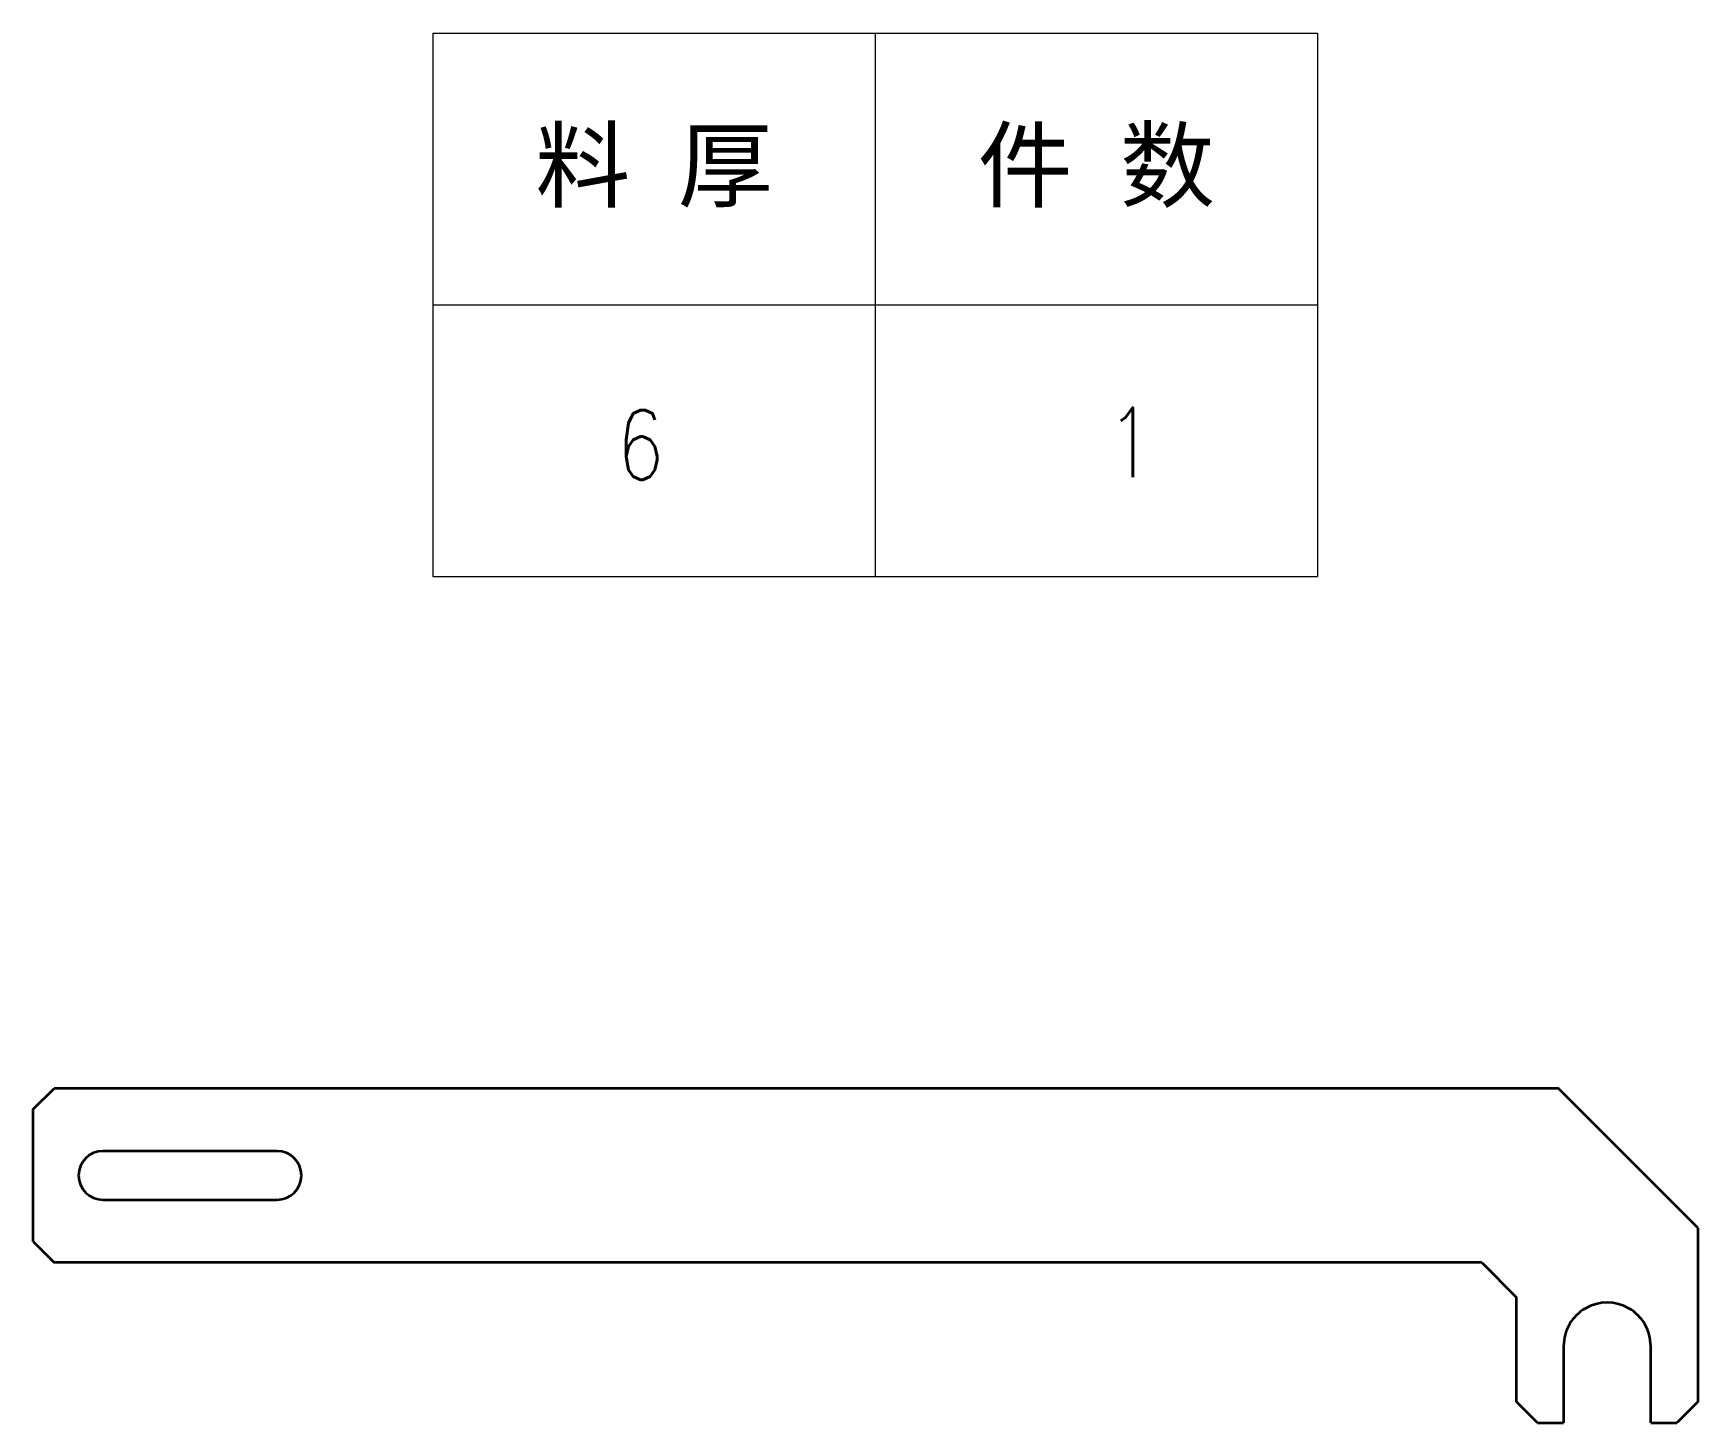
# Model space of a CAD drawing. Header units: millimetres. Extents: x -49572 to 104182, y -50696 to 51993.
# Drawn here: x -46320.4 to -46081.4, y 49924.8 to 50124.3 of the extents above; entities that cross this region are included whole.
import ezdxf
from ezdxf.enums import TextEntityAlignment as Align

# ---------------------------------------------------------------- set-up
doc = ezdxf.new("R2010")
doc.units = ezdxf.units.MM
doc.header["$LTSCALE"] = 0.5
doc.layers.add('标注线', color=3, linetype='Continuous', lineweight=18)
doc.styles.add('DIM', font='romans.shx', dxfattribs={"width": 0.8, "bigfont": 'bigfont.shx'})
doc.styles.get("Standard").update_dxf_attribs({"font": 'simplex.shx'})

# ---------------------------------------------------------------- blocks, each defined once
blk = doc.blocks.new('*T363')
at = {"color": 0, "linetype": 'ByBlock', "lineweight": -2, "transparency": 16777216}
for p, q in [((0, 0), (127, 0)), ((0, 0), (0, -78)), ((63.5, 0), (63.5, -78)), ((127, 0), (127, -78)), ((0, -39), (127, -39)), ((0, -78), (127, -78))]:
    blk.add_line(p, q, dxfattribs=at)
at = {"color": 0, "transparency": 16777216, "char_height": 10, "width": 60.5, "attachment_point": 5}
for s, insert in [('{\\fSimSun|b0|i0|c134|p2;料 厚}', (31.75, -19.5)), ('{\\fSimSun|b0|i0|c134|p2;件 数}', (95.25, -19.5))]:
    blk.add_mtext(s, dxfattribs=dict(at, insert=insert))
blk = doc.blocks.new('拆图参数')
blk.add_blockref('*T363', (-63.5, 78))
at = {"style": 'DIM', "width": 0.8}
blk.add_attdef('6', text='', height=10, dxfattribs=at).set_placement((-37.13, 18.91), align=Align.MIDDLE_LEFT)
blk.add_attdef('1', text='', height=10, dxfattribs=at).set_placement((36.65, 19.27), align=Align.MIDDLE_CENTER)

msp = doc.modelspace()

# ---------------------------------------------------------------- linework, layer by layer
at = {"color": 7, "lineweight": 35, "ltscale": 0.106066}
for p, q in [((-46320.375, 49969.824), (-46317.375, 49972.824)), ((-46320.375, 49950.824), (-46317.375, 49947.824)), ((-46104.395, 49924.824), (-46107.395, 49927.824))]:
    msp.add_line(p, q, dxfattribs=at)
at = {"color": 7, "lineweight": 35}
for p, q in [((-46101.395, 49972.824), (-46317.375, 49972.824)), ((-46081.395, 49952.824), (-46101.395, 49972.824)), ((-46285.375, 49963.824), (-46310.375, 49963.824)), ((-46310.375, 49956.824), (-46285.375, 49956.824)), ((-46081.395, 49952.824), (-46081.395, 49927.824)), ((-46112.395, 49947.824), (-46317.375, 49947.824))]:
    msp.add_line(p, q, dxfattribs=at)
at = {"color": 7, "lineweight": 35, "ltscale": 0.475}
msp.add_line((-46320.375, 49950.824), (-46320.375, 49969.824), dxfattribs=at)
at = {"color": 7, "lineweight": 35, "ltscale": 0.176777}
msp.add_line((-46112.395, 49947.824), (-46107.395, 49942.824), dxfattribs=at)
at = {"color": 7, "lineweight": 35, "ltscale": 0.375}
msp.add_line((-46107.395, 49927.824), (-46107.395, 49942.824), dxfattribs=at)
at = {"color": 7, "lineweight": 35, "ltscale": 0.275}
for p, q in [((-46100.645, 49935.824), (-46100.645, 49924.824)), ((-46088.145, 49924.824), (-46088.145, 49935.824))]:
    msp.add_line(p, q, dxfattribs=at)
at = {"color": 7, "lineweight": 35, "ltscale": 0.106064}
msp.add_line((-46081.395, 49927.824), (-46084.395, 49924.824), dxfattribs=at)
at = {"color": 7, "lineweight": 35, "ltscale": 0.09375}
for p, q in [((-46104.395, 49924.824), (-46100.645, 49924.824)), ((-46088.145, 49924.824), (-46084.395, 49924.824))]:
    msp.add_line(p, q, dxfattribs=at)
at = {"color": 7, "lineweight": 35}
for centre, radius, start, end in [((-46310.375, 49960.324), 3.5, 90, 270), ((-46285.375, 49960.324), 3.5, 270, 90), ((-46094.395, 49935.824), 6.25, 0, 180.00001)]:
    msp.add_arc(centre, radius, start, end, dxfattribs=at)

# ---------------------------------------------------------------- block references
at = {"layer": '标注线'}
msp.add_blockref('拆图参数', (-46199.495, 50046.303), dxfattribs=at).add_auto_attribs({'1': '1', '6': '6'})

doc.saveas('drawing.dxf')
